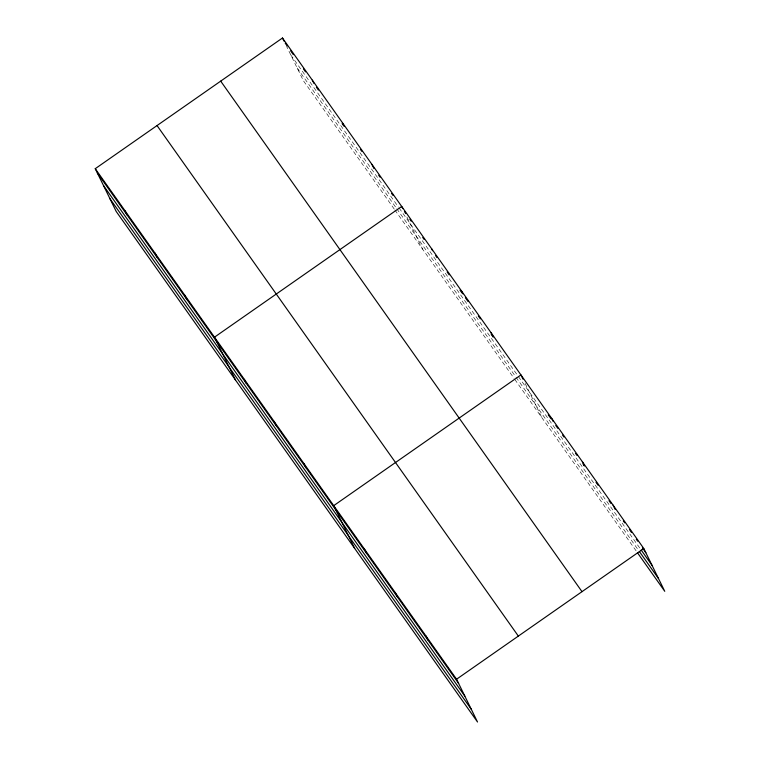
<?xml version="1.0" encoding="UTF-8"?>
<svg xmlns="http://www.w3.org/2000/svg" width="760" height="760" viewBox="0 0 760 760"><rect width="100%" height="100%" fill="white"/><g stroke="black" fill="none" stroke-linecap="round" stroke-linejoin="round"><path stroke-width="0.57" stroke-dasharray="3.8 2.85" d="M290.785 54.938L398.497 207.138M399.171 208.088L517.731 375.611M518.406 376.57L640.49 549.072M297.207 68.048L396.112 207.803M396.796 208.762L515.346 376.276M516.021 377.235L638.723 550.611M394.221 209.048L303.44 80.778L286.624 46.445M394.896 210.007L514.13 378.48M514.805 379.43L636.766 551.769M525.093 383.401L541.908 417.724M406.894 217.046L422.674 249.251"/><path stroke-width="1.14" d="M95.247 168.691L456.56 679.221L477.517 722L116.204 211.47L95.247 168.691L282.483 38L643.796 548.53L664.753 591.308L637.45 552.729M456.56 679.221L643.796 548.53M285.219 43.168L287.251 46.037M290.643 50.825L293.351 54.654M303.515 69.008L305.548 71.877M316.388 87.201L318.421 90.07M342.133 123.576L343.482 125.486M360.42 149.416L361.779 151.335M378.708 175.266L380.066 177.175M391.58 193.448L392.939 195.368M404.453 211.641L405.812 213.55M409.877 219.298L411.226 221.207M422.75 237.481L424.099 239.4M435.623 255.673L436.971 257.583M447.137 271.947L449.169 274.816M460.009 290.13L462.042 293.008M465.424 297.787L468.141 301.615M478.296 315.979L480.329 318.849M491.169 334.162L493.202 337.041L491.14 332.832M548.264 414.837L550.99 418.693M555.769 425.448L557.821 428.336M562.59 435.09L563.958 437.019M575.558 453.406L576.925 455.335M583.072 464.018L584.431 465.947L582.369 461.738M596.039 482.344L598.082 485.231M609.007 500.659L611.049 503.557M623.333 520.913L624.701 522.842M629.48 529.587L631.522 532.484M636.3 539.239L637.668 541.167M642.447 547.913L645.857 552.739M641.174 550.031L652.089 565.459M639.407 551.579L658.511 578.578M220.695 81.13L582.008 591.66M157.035 125.561L518.348 636.091M97.308 172.9L458.622 683.43M103.54 185.63L464.854 696.16M109.972 198.74L471.276 709.27M613.082 505.134L615.144 509.342M551.665 418.342L553.204 421.496M523.013 379.154L520.952 374.946L333.716 505.647L354.673 548.416M461.329 290.709L462.878 293.863M431.528 248.596L432.554 250.695M402.752 208.582L401.717 206.473L214.482 337.174L235.439 379.943M371.906 164.359L373.967 168.559M342.617 123.291L344.166 126.445M312.293 80.123L313.842 83.277M282.483 38L284.031 41.154M425.847 635.825L427.909 640.034M395.133 592.439L397.195 596.638M364.43 549.043L366.481 553.242M303.905 463.524L305.966 467.733M274.094 421.41L276.155 425.609M244.292 379.287L246.354 383.496M184.67 295.051L186.732 299.26M154.869 252.938L156.921 257.137M125.058 210.814L127.12 215.023"/></g></svg>
